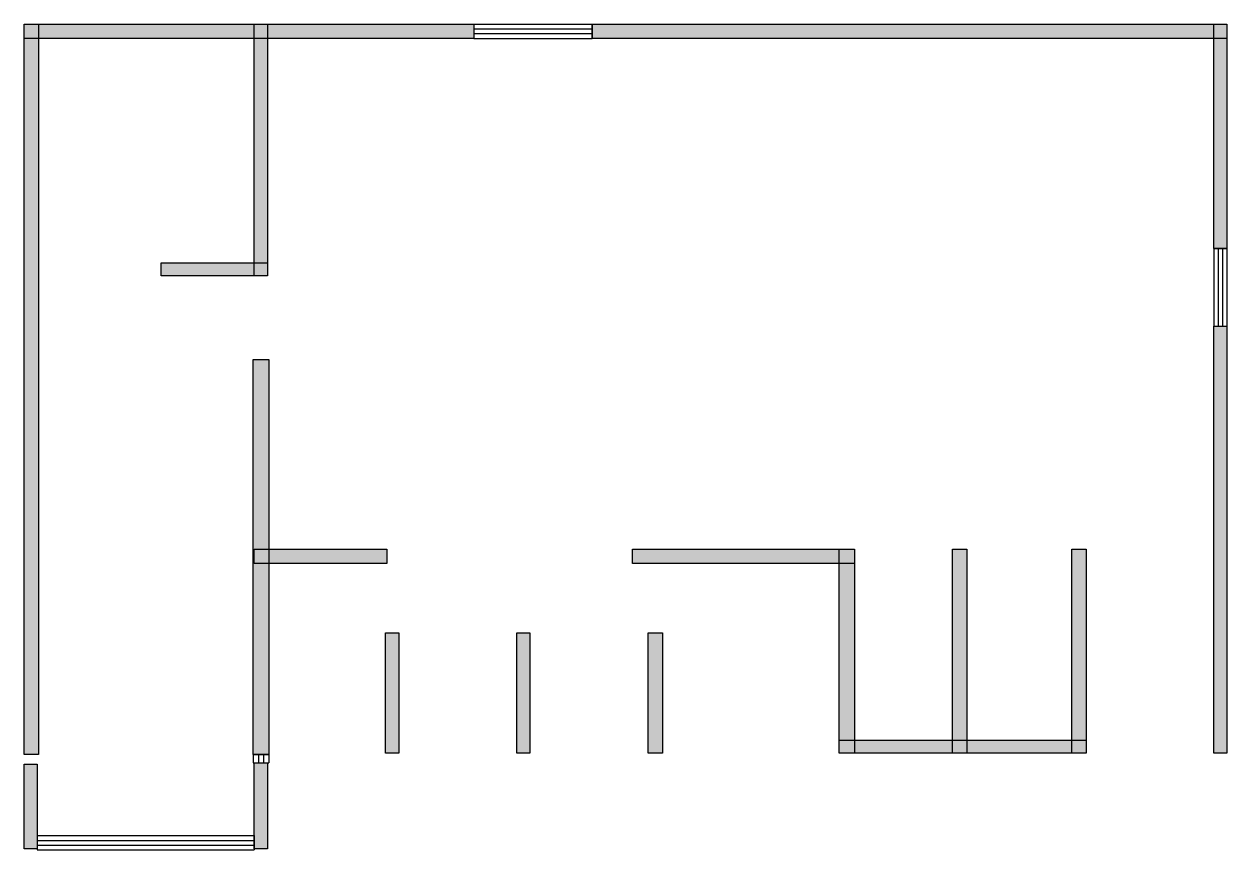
# Model space of a CAD drawing. Header units: centimetres. Extents: x 1 to 1316, y 0 to 903.
import ezdxf

# ---------------------------------------------------------------- set-up
doc = ezdxf.new("R2010")
doc.units = ezdxf.units.CM
doc.layers.add('WALL', color=7, linetype='Continuous')
doc.layers.add('WINDOW', color=5, linetype='Continuous')

msp = doc.modelspace()

# ---------------------------------------------------------------- hatches: boundary and pattern name
at = {"layer": 'WALL'}
h = msp.add_hatch(color=256, dxfattribs=at)
h.dxf.hatch_style = 1
h.paths.add_polyline_path([(1.3, 902.6), (493, 902.6), (493, 887), (1.3, 887)])
h = msp.add_hatch(color=256, dxfattribs=at)
h.dxf.hatch_style = 1
h.paths.add_polyline_path([(1.3, 902.6), (17, 902.6), (17, 104.3), (1.3, 104.3)])
h = msp.add_hatch(color=256, dxfattribs=at)
h.dxf.hatch_style = 1
h.paths.add_polyline_path([(253, 902.6), (267.4, 902.6), (267.4, 627.4), (253, 627.4)])
h = msp.add_hatch(color=256, dxfattribs=at)
h.dxf.hatch_style = 1
h.paths.add_polyline_path([(622.2, 902.6), (1316.1, 902.6), (1316.1, 887), (622.2, 887)])
h = msp.add_hatch(color=256, dxfattribs=at)
h.dxf.hatch_style = 1
h.paths.add_polyline_path([(1301.7, 902.6), (1316.1, 902.6), (1316.1, 657.4), (1301.7, 657.4)])
h = msp.add_hatch(color=256, dxfattribs=at)
h.dxf.hatch_style = 1
h.paths.add_polyline_path([(151.3, 641.7), (267.4, 641.7), (267.4, 627.4), (151.3, 627.4)])
h = msp.add_hatch(color=256, dxfattribs=at)
h.dxf.hatch_style = 1
h.paths.add_polyline_path([(1301.7, 572.6), (1316.1, 572.6), (1316.1, 105.7), (1301.7, 105.7)])
h = msp.add_hatch(color=256, dxfattribs=at)
h.dxf.hatch_style = 1
h.paths.add_polyline_path([(251.7, 536.1), (268.7, 536.1), (268.7, 104.3), (251.7, 104.3)])
h = msp.add_hatch(color=256, dxfattribs=at)
h.dxf.hatch_style = 1
h.paths.add_polyline_path([(253, 328.7), (397.8, 328.7), (397.8, 313), (253, 313)])
h = msp.add_hatch(color=256, dxfattribs=at)
h.dxf.hatch_style = 1
h.paths.add_polyline_path([(666.5, 328.7), (909.1, 328.7), (909.1, 313), (666.5, 313)])
h = msp.add_hatch(color=256, dxfattribs=at)
h.dxf.hatch_style = 1
h.paths.add_polyline_path([(892.2, 328.7), (909.1, 328.7), (909.1, 105.7), (892.2, 105.7)])
h = msp.add_hatch(color=256, dxfattribs=at)
h.dxf.hatch_style = 1
h.paths.add_polyline_path([(1016.1, 328.7), (1031.7, 328.7), (1031.7, 105.7), (1016.1, 105.7)])
h = msp.add_hatch(color=256, dxfattribs=at)
h.dxf.hatch_style = 1
h.paths.add_polyline_path([(1146.5, 328.7), (1162.2, 328.7), (1162.2, 105.7), (1146.5, 105.7)])
h = msp.add_hatch(color=256, dxfattribs=at)
h.dxf.hatch_style = 1
h.paths.add_polyline_path([(396.5, 237.4), (410.9, 237.4), (410.9, 105.7), (396.5, 105.7)])
h = msp.add_hatch(color=256, dxfattribs=at)
h.dxf.hatch_style = 1
h.paths.add_polyline_path([(540, 237.4), (554.3, 237.4), (554.3, 105.7), (540, 105.7)])
h = msp.add_hatch(color=256, dxfattribs=at)
h.dxf.hatch_style = 1
h.paths.add_polyline_path([(683.5, 237.4), (699.1, 237.4), (699.1, 105.7), (683.5, 105.7)])
h = msp.add_hatch(color=256, dxfattribs=at)
h.dxf.hatch_style = 1
h.paths.add_polyline_path([(892.2, 120), (1162.2, 120), (1162.2, 105.7), (892.2, 105.7)])
h = msp.add_hatch(color=256, dxfattribs=at)
h.dxf.hatch_style = 1
h.paths.add_polyline_path([(1.3, 93.9), (15.7, 93.9), (15.7, 1.3), (1.3, 1.3)])
h = msp.add_hatch(color=256, dxfattribs=at)
h.dxf.hatch_style = 1
h.paths.add_polyline_path([(253, 95.2), (267.4, 95.2), (267.4, 1.3), (253, 1.3)])

# ---------------------------------------------------------------- linework, layer by layer
for points in [[(1.3, 902.6), (493, 902.6), (493, 887), (1.3, 887)], [(1.3, 902.6), (17, 902.6), (17, 104.3), (1.3, 104.3)], [(253, 902.6), (267.4, 902.6), (267.4, 627.4), (253, 627.4)], [(622.2, 902.6), (1316.1, 902.6), (1316.1, 887), (622.2, 887)], [(1301.7, 902.6), (1316.1, 902.6), (1316.1, 657.4), (1301.7, 657.4)], [(151.3, 641.7), (267.4, 641.7), (267.4, 627.4), (151.3, 627.4)], [(1301.7, 572.6), (1316.1, 572.6), (1316.1, 105.7), (1301.7, 105.7)], [(251.7, 536.1), (268.7, 536.1), (268.7, 104.3), (251.7, 104.3)], [(253, 328.7), (397.8, 328.7), (397.8, 313), (253, 313)], [(666.5, 328.7), (909.1, 328.7), (909.1, 313), (666.5, 313)], [(892.2, 328.7), (909.1, 328.7), (909.1, 105.7), (892.2, 105.7)], [(1016.1, 328.7), (1031.7, 328.7), (1031.7, 105.7), (1016.1, 105.7)], [(1146.5, 328.7), (1162.2, 328.7), (1162.2, 105.7), (1146.5, 105.7)], [(396.5, 237.4), (410.9, 237.4), (410.9, 105.7), (396.5, 105.7)], [(540, 237.4), (554.3, 237.4), (554.3, 105.7), (540, 105.7)], [(683.5, 237.4), (699.1, 237.4), (699.1, 105.7), (683.5, 105.7)], [(892.2, 120), (1162.2, 120), (1162.2, 105.7), (892.2, 105.7)], [(1.3, 93.9), (15.7, 93.9), (15.7, 1.3), (1.3, 1.3)], [(253, 95.2), (267.4, 95.2), (267.4, 1.3), (253, 1.3)]]:
    msp.add_lwpolyline(points, close=True, dxfattribs=at)
at = {"layer": 'WINDOW'}
for p, q in [((493, 902.6), (622.2, 902.6)), ((493, 902.6), (493, 887)), ((493, 897.4), (622.2, 897.4)), ((622.2, 902.6), (622.2, 887)), ((493, 892.2), (622.2, 892.2)), ((493, 887), (622.2, 887)), ((1301.7, 657.4), (1301.7, 572.6)), ((1301.7, 657.4), (1316.1, 657.4)), ((1306.5, 657.4), (1306.5, 572.6)), ((1311.3, 657.4), (1311.3, 572.6)), ((1316.1, 657.4), (1316.1, 572.6)), ((1301.7, 572.6), (1316.1, 572.6)), ((251.7, 104.3), (251.7, 95.2)), ((251.7, 104.3), (268.7, 104.3)), ((251.7, 95.2), (268.7, 95.2)), ((257.4, 104.3), (257.4, 95.2)), ((263, 104.3), (263, 95.2)), ((268.7, 104.3), (268.7, 95.2)), ((15.7, 15.7), (253, 15.7)), ((15.7, 15.7), (15.7, 0)), ((253, 15.7), (253, 0)), ((15.7, 10.4), (253, 10.4)), ((15.7, 5.2), (253, 5.2)), ((15.7, 0), (253, 0))]:
    msp.add_line(p, q, dxfattribs=at)

doc.saveas('drawing.dxf')
